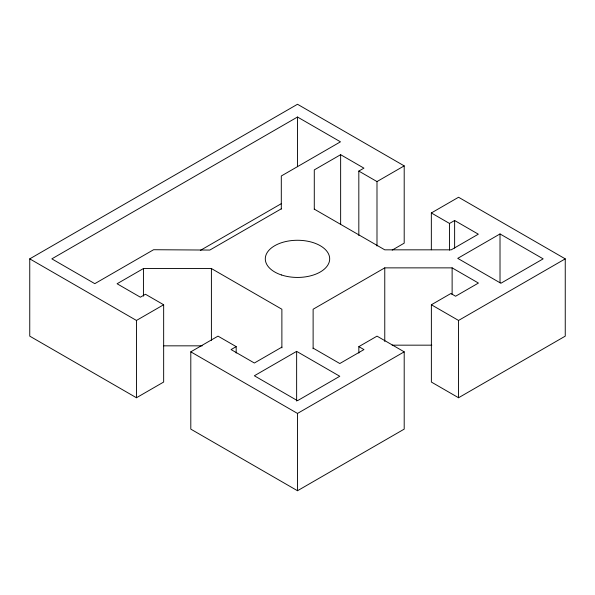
<?xml version="1.0" encoding="UTF-8"?>
<svg xmlns="http://www.w3.org/2000/svg" width="595" height="595" viewBox="0 0 595 595"><rect width="100%" height="100%" fill="white"/><g stroke="black" fill="none" stroke-linecap="round" stroke-linejoin="round"><path stroke-width="0.89" d="M281.881 347.882L281.881 309.236L211.404 268.546L143.432 268.546L117.081 283.755L140.375 297.203L145.477 294.257L163.655 304.752L163.655 382.042L136.448 397.75L29.75 336.145L29.75 258.855L297.5 104.266L404.198 165.871L404.198 243.162L392.194 250.093M281.301 209.113L281.301 175.986L340.466 141.826L297.5 117.022L51.839 258.855L94.806 283.659L153.592 249.721L209.834 250.064L281.301 208.808M358.822 235.494L358.822 171.085L363.924 168.14L340.637 154.693L314.286 169.902L314.286 209.47M200.359 250.398L281.442 203.587M29.75 258.855L136.448 320.452L163.655 304.752M358.822 171.085L376.992 181.579L404.198 165.871M358.845 353.08L358.845 346.64L377.022 336.145L404.198 351.838L404.198 429.129L297.5 490.734L190.802 429.129L190.802 351.838L218.008 336.13L236.178 346.625L236.178 353.066M431.345 249.766L431.345 212.958L458.552 197.25L565.25 258.855L565.25 336.145L458.552 397.75L431.375 382.057L431.375 304.766L450.876 293.506L455.599 296.236L478.432 283.056L452.126 267.869L384.764 267.869L313.119 309.236L313.119 348.804M236.178 346.625L231.076 349.57L254.363 363.017L281.881 347.13M431.345 212.958L449.522 223.452L454.625 220.507L478.328 234.185L451.218 249.833L384.764 249.833L314.286 209.142M296.637 351.362L254.355 375.772L297.5 400.688L339.782 376.271L296.637 351.362L296.637 401.052M500.016 233.947L457.734 258.356L500.878 283.265L543.161 258.855L500.016 233.947L500.016 282.714M190.802 351.838L297.5 413.436L404.198 351.838M431.375 304.766L458.552 320.452L565.25 258.855M392.142 345.167L431.829 345.167M163.64 345.836L202.218 345.836M358.845 346.64L363.954 349.585L339.797 363.53L313.119 348.127M458.552 320.452L458.552 397.75M454.625 220.507L454.625 248.108M452.126 267.869L452.126 294.555M449.522 223.452L449.522 250.138M384.764 267.869L384.764 341.485M376.992 181.579L376.992 245.988M340.637 154.693L340.637 224.62M297.5 117.022L297.5 166.712M297.5 413.436L297.5 490.734M211.404 268.546L211.404 340.318M143.432 268.546L143.432 296.146M136.448 320.452L136.448 397.75M281.405 274.95A32.182 18.579 0 0 0 329.682 258.855A32.182 18.579 0 0 0 281.405 242.76A32.182 18.579 0 0 0 281.405 274.95"/></g></svg>
